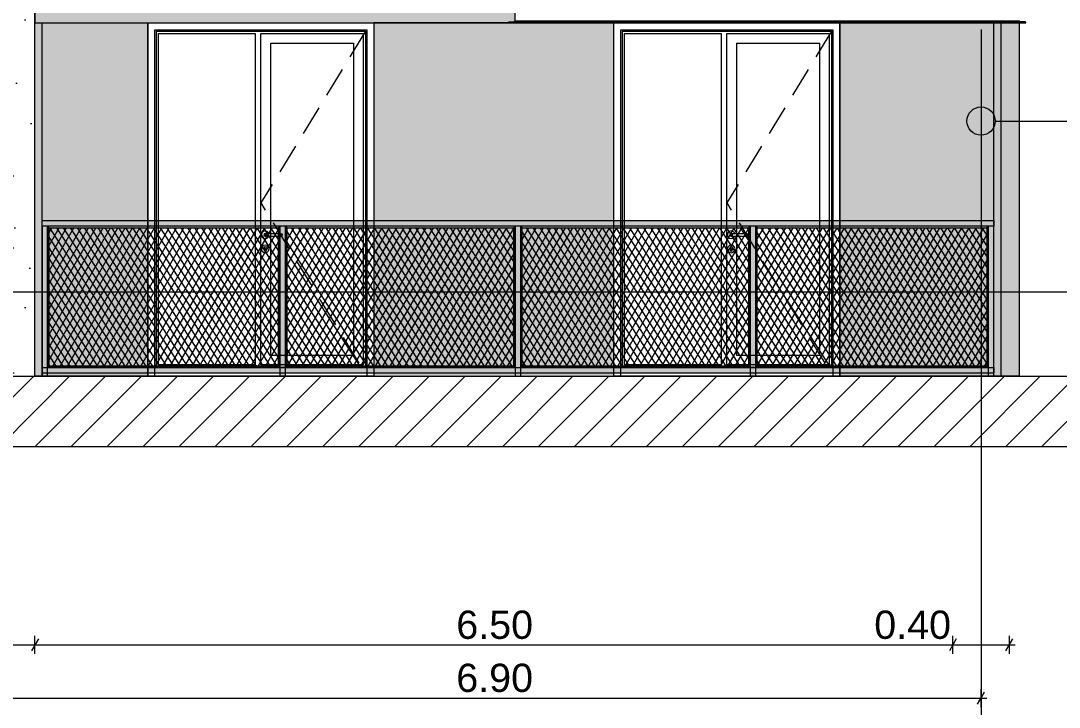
# Model space of a CAD drawing. Header units: millimetres. Extents: x 476244520 to 476657119, y 4620824743 to 4621446928.
# Drawn here: x 476638559 to 476645912, y 4621070402 to 4621075260 of the extents above; entities that cross this region are included whole.
import ezdxf

# ---------------------------------------------------------------- set-up
doc = ezdxf.new("R2010")
doc.units = ezdxf.units.MM
doc.header["$MEASUREMENT"] = 0
doc.linetypes.add('Hidden Line', pattern=[317.5, 211.666667, -105.833333])
for name, color, linetype, lineweight in [('2D Drafting - General_Pen_No__7_Pen_No__250', 7, 'Continuous', 0), ('2D Drafting - General_Pen_No__7_Pen_No__7', 7, 'Continuous', 0), ('New_2D Drafting - General_Pen_No__30_Pen_No__9_Pen_No__9_Pen_No__253', 252, 'Continuous', 0), ('New_2D Drafting - General_Pen_No__30_Pen_No__9_Pen_No__9_Pen_No__255', 255, 'Continuous', 0), ('New_2D Drafting - General_Pen_No__30_Pen_No__9_Pen_No__9_Pen_No__42', 250, 'Continuous', 0), ('New_2D Drafting - General_Pen_No__30_Pen_No__9_Pen_No__9_Pen_No__7', 7, 'Continuous', 0), ('New_2D Drafting - General_Pen_No__4', 7, 'Continuous', 0), ('New_2D Drafting - General_Pen_No__7', 7, 'Continuous', 0), ('New_Structural - Bearing_Pen_No__250', 7, 'Continuous', 0), ('Structural - Bearing_Pen_No__250', 7, 'Continuous', 0), ('zoma_Pen_No__142', 142, 'Continuous', 0), ('zoma_Pen_No__5_Pen_No__142', 142, 'Continuous', 0), ('zoma_Pen_No__5_Pen_No__5_Pen_No__142', 142, 'Continuous', 0)]:
    doc.layers.add(name, color=color, linetype=linetype, lineweight=lineweight)
doc.layers.add('zoma', color=7, linetype='Continuous')
doc.layers.add('zoma_Pen_No__5', color=7, linetype='Continuous')
doc.styles.add('GENERATED_STYLE_2', font='arial.ttf')
doc.dimstyles.new('GENERATED_STYLE__1', dxfattribs={"dimtxt": 200, "dimasz": 64.421331, "dimexe": 0.18, "dimexo": 3, "dimgap": 0.09, "dimtad": 1, "dimtih": 1, "dimtoh": 1, "dimlfac": 0.001, "dimzin": 0, "dimdsep": 46, "dimtxsty": 'GENERATED_STYLE_2', "dimblk": 'ARROWHEAD_2', "dimblk1": 'ARROWHEAD_2', "dimblk2": 'ARROWHEAD_2', "dimcen": 0.09, "dimclrd": 142, "dimclre": 142, "dimclrt": 142, "dimadec": 0, "dimazin": 0, "dimtfac": 1, "dimtdec": 4, "dimtmove": 0, "dimatfit": 3, "dimfxl": 1, "dimtolj": 1, "dimtzin": 0, "dimarcsym": 0})
pattern_1 = [(60, (476844527.15, 4621385791.044), (-38.971143, 22.5), []), (122.833095, (476844527.15, 4621385791.044), (36.8060797, 18.75), [])]

# ---------------------------------------------------------------- blocks, each defined once
blk = doc.blocks.new('*D22', base_point=(476844527.1, 4621385791))
at = {"layer": 'zoma_Pen_No__142', "color": 142, "linetype": 'Continuous', "lineweight": 0, "transparency": 16777216}
for p, q in [((476638483.5, 4621070509.8), (476638434.6, 4621070425)), ((476638459.1, 4621070403.8), (476638459.1, 4621070530.9)), ((476645334.2, 4621070425), (476645383.2, 4621070509.8)), ((476645358.7, 4621070403.8), (476645358.7, 4621070530.9)), ((476638459.1, 4621070467.4), (476645358.7, 4621070467.4)), ((476645358.7, 4621070467.4), (476645400.1, 4621070467.4))]:
    blk.add_line(p, q, dxfattribs=at)
at = {"layer": 'zoma_Pen_No__142', "color": 142, "lineweight": 0, "transparency": 16777216, "insert": (476641642.8, 4621070507.4), "char_height": 200, "attachment_point": 7, "style": 'GENERATED_STYLE_2'}
blk.add_mtext('\\A1;{\\pql;\\fArial CYR|b0|i0|c204|p34;6.90}', dxfattribs=at)
blk = doc.blocks.new('ARROWHEAD_2')
at = {"color": 0, "linetype": 'Continuous', "lineweight": 0}
for p, q in [((0, 0), (-1, 0)), ((-0.38, -0.66), (0.38, 0.66))]:
    blk.add_line(p, q, dxfattribs=at)
blk = doc.blocks.new('*D198', base_point=(476844527.1, 4621385791))
at = {"layer": 'zoma_Pen_No__142', "color": 142, "linetype": 'Continuous', "lineweight": 0, "transparency": 16777216}
for p, q in [((476638283.5, 4621070885.6), (476638234.6, 4621070800.9)), ((476638259.1, 4621070779.7), (476638259.1, 4621070906.8)), ((476638683.5, 4621070885.6), (476638634.6, 4621070800.9)), ((476638659.1, 4621070779.7), (476638659.1, 4621070906.8)), ((476638259.1, 4621070843.2), (476638659.1, 4621070843.2))]:
    blk.add_line(p, q, dxfattribs=at)
blk = doc.blocks.new('*D199', base_point=(476844527.1, 4621385791))
at = {"layer": 'zoma_Pen_No__142', "color": 142, "linetype": 'Continuous', "lineweight": 0, "transparency": 16777216}
for p, q in [((476638683.5, 4621070885.6), (476638634.6, 4621070800.9)), ((476638659.1, 4621070779.7), (476638659.1, 4621070906.8)), ((476645183.5, 4621070885.6), (476645134.6, 4621070800.9)), ((476645159.1, 4621070779.7), (476645159.1, 4621070906.8)), ((476638659.1, 4621070843.2), (476645159.1, 4621070843.2))]:
    blk.add_line(p, q, dxfattribs=at)
at = {"layer": 'zoma_Pen_No__142', "color": 142, "lineweight": 0, "transparency": 16777216, "char_height": 200, "attachment_point": 7, "style": 'GENERATED_STYLE_2'}
for s, insert in [('\\A1;{\\pql;\\fArial CYR|b0|i0|c204|p34;6.50}', (476641643, 4621070883.2)), ('\\A1;{\\pql;\\fArial CYR|b0|i0|c204|p34;0.40}', (476644602.4, 4621070883.2))]:
    blk.add_mtext(s, dxfattribs=dict(at, insert=insert))
blk = doc.blocks.new('*D200', base_point=(476844527.1, 4621385791))
at = {"layer": 'zoma_Pen_No__142', "color": 142, "linetype": 'Continuous', "lineweight": 0, "transparency": 16777216}
for p, q in [((476645183.5, 4621070885.6), (476645134.6, 4621070800.9)), ((476645159.1, 4621070779.7), (476645159.1, 4621070906.8)), ((476645534.6, 4621070800.9), (476645583.5, 4621070885.6)), ((476645559.1, 4621070779.7), (476645559.1, 4621070906.8)), ((476645159.1, 4621070843.2), (476645559.1, 4621070843.2)), ((476645559.1, 4621070843.2), (476645600.5, 4621070843.2))]:
    blk.add_line(p, q, dxfattribs=at)
blk = doc.blocks.new('Line_7', base_point=(476635643.8, 4621073341.6))
at = {"layer": 'zoma_Pen_No__5_Pen_No__142', "color": 142, "linetype": 'Continuous', "lineweight": 0}
blk.add_line((476635743.8, 4621073341.6), (476654707.3, 4621073341.6), dxfattribs=at)
blk = doc.blocks.new('Line_10', base_point=(476645358.7, 4621074550.6))
at = {"layer": 'zoma_Pen_No__5_Pen_No__142', "linetype": 'Continuous', "lineweight": 0}
blk.add_hatch(color=142, dxfattribs=at).paths.add_polyline_path([(476645258.7, 4621074550.6), (476645266.3, 4621074512.4), (476645288, 4621074479.9), (476645320.4, 4621074458.3), (476645358.7, 4621074450.6), (476645396.9, 4621074458.3), (476645429.4, 4621074479.9), (476645451.1, 4621074512.4), (476645458.7, 4621074550.6), (476645451.1, 4621074588.9), (476645429.4, 4621074621.3), (476645396.9, 4621074643), (476645358.7, 4621074650.6), (476645320.4, 4621074643), (476645288, 4621074621.3), (476645266.3, 4621074588.9)])
at = {"layer": 'zoma_Pen_No__5_Pen_No__142', "color": 142, "linetype": 'Continuous', "lineweight": 0}
blk.add_line((476645458.7, 4621074550.6), (476654677.6, 4621074550.6), dxfattribs=at)
blk.add_circle((476645358.7, 4621074550.6), 100, dxfattribs=at)

msp = doc.modelspace()

# ---------------------------------------------------------------- hatches: boundary and pattern name
at = {"layer": '2D Drafting - General_Pen_No__7_Pen_No__7', "linetype": 'Continuous', "lineweight": 0}
h = msp.add_hatch(dxfattribs=at)
h.set_pattern_fill('MASONRY_BLOCK', style=0, pattern_type=2)
h.set_pattern_definition([(45, (476844527.15, 4621385791.04), (-127.27922, 127.27922), [])])
h.paths.add_polyline_path([(476597119.001, 4621072245.534), (476597119.001, 4621072745.53), (476655443.329, 4621072745.535), (476655443.329, 4621072245.534)])
at = {"layer": 'New_2D Drafting - General_Pen_No__30_Pen_No__9_Pen_No__9_Pen_No__253', "linetype": 'Continuous', "lineweight": 0}
h = msp.add_hatch(dxfattribs=at)
h.set_pattern_fill('BRICK___RUNNING_BOND', color=252, style=0, pattern_type=2)
h.set_pattern_definition([(0, (476844527.15, 4621385791.044), (0, 66.64), []), (90, (476844527.15, 4621385791.04), (-244.8, 0), [66.64, -66.64]), (90, (476844649.55, 4621385857.68), (-244.8, 0), [66.64, -66.64])])
h.paths.add_polyline_path([(476645629.244, 4621085945.125), (476638659.289, 4621085945.125), (476638659.289, 4621075245.581), (476638908.676, 4621075245.581), (476640508.676, 4621075245.581), (476642058.892, 4621075245.581), (476642058.892, 4621084845.549), (476642058.892, 4621085545.544), (476645158.764, 4621085545.544), (476645629.233, 4621085545.544)])
h.paths.add_polyline_path([(476639309.158, 4621075945.582), (476639309.158, 4621075665.581), (476641109.158, 4621075665.581), (476641109.158, 4621075945.582), (476641009.053, 4621075945.582), (476641009.053, 4621078445.581), (476639409.053, 4621078445.581), (476639409.053, 4621075945.582)], flags=0)
h.paths.add_polyline_path([(476639309.158, 4621079145.582), (476639309.158, 4621078865.582), (476641109.158, 4621078865.582), (476641109.158, 4621079145.582), (476641009.04, 4621079145.582), (476641009.04, 4621081645.581), (476639409.04, 4621081645.581), (476639409.04, 4621079145.582)], flags=0)
h.paths.add_polyline_path([(476641109.158, 4621082065.582), (476641109.158, 4621082345.582), (476641009.04, 4621082345.582), (476641009.04, 4621084845.582), (476639409.04, 4621084845.582), (476639409.04, 4621082345.582), (476639309.158, 4621082345.582), (476639309.158, 4621082065.582)], flags=0)
for points in [[(476639459.358, 4621075245.581), (476639459.358, 4621072745.533), (476638659.289, 4621072745.533), (476638659.289, 4621075245.581)], [(476642759.068, 4621075245.581), (476641059.358, 4621075245.581), (476641059.358, 4621072745.533), (476642759.004, 4621072745.533)], [(476645628.758, 4621075245.581), (476645628.758, 4621072745.533), (476644359.115, 4621072745.533), (476644359.051, 4621075245.581)]]:
    msp.add_hatch(color=252, dxfattribs=at).paths.add_polyline_path(points)
at = {"layer": 'New_2D Drafting - General_Pen_No__30_Pen_No__9_Pen_No__9_Pen_No__255', "linetype": 'Continuous', "lineweight": 0}
for points in [[(476638709.051, 4621075245.581), (476638709.051, 4621072745.533), (476638659.051, 4621072745.533), (476638659.051, 4621075245.581)], [(476645499.347, 4621075245.581), (476645499.347, 4621072745.533), (476645449.347, 4621072745.533), (476645449.347, 4621075245.581)], [(476638709.393, 4621073845.527), (476645449.347, 4621073845.527), (476645449.347, 4621073805.527), (476638709.393, 4621073805.527)], [(476638709.393, 4621072745.5), (476638749.393, 4621072745.5), (476638749.393, 4621073805.527), (476638709.393, 4621073805.527)], [(476640384.347, 4621073795.527), (476640394.347, 4621073805.527), (476638749.347, 4621073805.527), (476638759.347, 4621073795.527)], [(476638749.393, 4621072805.5), (476638759.393, 4621072815.5), (476638759.393, 4621073795.527), (476638749.393, 4621073805.527)], [(476640394.347, 4621072805.5), (476640384.347, 4621072815.5), (476640384.347, 4621073795.527), (476640394.347, 4621073805.527)], [(476640394.347, 4621072745.5), (476640434.347, 4621072745.5), (476640434.347, 4621073805.527), (476640394.347, 4621073805.527)], [(476640434.347, 4621072805.5), (476640444.347, 4621072815.5), (476640444.347, 4621073795.527), (476640434.347, 4621073805.527)], [(476642049.347, 4621073795.527), (476642059.347, 4621073805.527), (476640434.347, 4621073805.527), (476640444.347, 4621073795.527)], [(476642059.347, 4621072805.5), (476642049.347, 4621072815.5), (476642049.347, 4621073795.527), (476642059.347, 4621073805.527)], [(476642059.347, 4621072745.5), (476642099.347, 4621072745.5), (476642099.347, 4621073805.527), (476642059.347, 4621073805.527)], [(476642099.347, 4621072805.5), (476642109.347, 4621072815.5), (476642109.347, 4621073795.527), (476642099.347, 4621073805.527)], [(476643714.347, 4621073795.527), (476643724.347, 4621073805.527), (476642099.347, 4621073805.527), (476642109.347, 4621073795.527)], [(476643724.347, 4621072805.5), (476643714.347, 4621072815.5), (476643714.347, 4621073795.527), (476643724.347, 4621073805.527)], [(476643724.347, 4621072745.5), (476643764.347, 4621072745.5), (476643764.347, 4621073805.527), (476643724.347, 4621073805.527)], [(476643764.347, 4621072805.5), (476643774.347, 4621072815.5), (476643774.347, 4621073795.527), (476643764.347, 4621073805.527)], [(476645399.347, 4621073795.527), (476645409.347, 4621073805.527), (476643764.347, 4621073805.527), (476643774.347, 4621073795.527)], [(476645409.347, 4621073805.527), (476645399.347, 4621073795.527), (476645399.347, 4621072815.5), (476645409.347, 4621072805.5)], [(476645409.347, 4621072745.533), (476645449.347, 4621072745.533), (476645449.347, 4621073805.527), (476645409.347, 4621073805.527)], [(476638709.393, 4621072805.526), (476645449.347, 4621072805.526), (476645449.347, 4621072765.526), (476638709.393, 4621072765.526)], [(476640384.347, 4621072815.5), (476640394.347, 4621072805.5), (476638749.393, 4621072805.5), (476638759.393, 4621072815.5)], [(476642049.347, 4621072815.5), (476642059.347, 4621072805.5), (476640968.347, 4621072805.5), (476640978.347, 4621072815.5)], [(476643714.347, 4621072815.5), (476643724.347, 4621072805.5), (476642099.347, 4621072805.5), (476642109.347, 4621072815.5)], [(476645399.347, 4621072815.5), (476645409.347, 4621072805.5), (476643764.347, 4621072805.5), (476643774.347, 4621072815.5)]]:
    msp.add_hatch(color=255, dxfattribs=at).paths.add_polyline_path(points)
at = {"layer": 'New_2D Drafting - General_Pen_No__30_Pen_No__9_Pen_No__9_Pen_No__42', "linetype": 'Continuous', "lineweight": 0}
h = msp.add_hatch(dxfattribs=at)
h.set_pattern_fill('CUT_STONE', color=250, style=0, pattern_type=2)
h.set_pattern_definition([(45, (476844527.15, 4621386591.04), (-254.55844, 254.55844), [0, -240, 0, -360]), (110, (476845327.15, 4621386591.04), (338.28934, 123.12725), [0, -176, 0, -304])])
h.paths.add_polyline_path([(476631359.239, 4621072745.533), (476631759.239, 4621072745.533), (476631759.239, 4621075245.532), (476633409.385, 4621075245.532), (476633409.385, 4621072745.533), (476636609.653, 4621072745.533), (476636609.653, 4621075245.532), (476638109.239, 4621075245.532), (476638109.239, 4621072745.533), (476638659.29, 4621072745.533), (476638659.29, 4621075245.532), (476638659.29, 4621085945.125), (476631359.239, 4621085945.125)])
h.paths.add_polyline_path([(476633409.245, 4621075945.533), (476633409.245, 4621078445.533), (476631909.245, 4621078445.533), (476631909.245, 4621075945.533)], flags=0)
h.paths.add_polyline_path([(476633409.245, 4621082345.533), (476633409.245, 4621084845.533), (476631909.245, 4621084845.533), (476631909.245, 4621082345.533)], flags=0)
h.paths.add_polyline_path([(476633409.245, 4621079145.533), (476633409.245, 4621081645.533), (476631909.245, 4621081645.533), (476631909.245, 4621079145.533)], flags=0)
h.paths.add_polyline_path([(476638109.233, 4621082345.533), (476638109.233, 4621084845.533), (476636609.233, 4621084845.533), (476636609.233, 4621082345.533)], flags=0)
h.paths.add_polyline_path([(476638109.233, 4621079145.533), (476638109.233, 4621081645.533), (476636609.233, 4621081645.533), (476636609.233, 4621079145.533)], flags=0)
h.paths.add_polyline_path([(476636609.233, 4621078445.533), (476636609.233, 4621075945.533), (476638109.233, 4621075945.533), (476638109.233, 4621078445.533)], flags=0)
at = {"layer": 'New_2D Drafting - General_Pen_No__7', "linetype": 'Continuous', "lineweight": 0}
h = msp.add_hatch(dxfattribs=at)
h.set_pattern_fill('BATT_INSULATION', style=0, pattern_type=2)
h.set_pattern_definition(pattern_1)
h.paths.add_polyline_path([(476638759.347, 4621073795.527), (476640384.347, 4621073795.527), (476640384.347, 4621072815.5), (476638759.347, 4621072815.5)])
h = msp.add_hatch(dxfattribs=at)
h.set_pattern_fill('BATT_INSULATION', style=0, pattern_type=2)
h.set_pattern_definition(pattern_1)
h.paths.add_polyline_path([(476640444.347, 4621073795.527), (476642049.347, 4621073795.527), (476642049.347, 4621072815.5), (476640444.347, 4621072815.5)])
h = msp.add_hatch(dxfattribs=at)
h.set_pattern_fill('BATT_INSULATION', style=0, pattern_type=2)
h.set_pattern_definition(pattern_1)
h.paths.add_polyline_path([(476642109.347, 4621073795.527), (476643714.347, 4621073795.527), (476643714.347, 4621072815.5), (476642109.347, 4621072815.5)])
h = msp.add_hatch(dxfattribs=at)
h.set_pattern_fill('BATT_INSULATION', style=0, pattern_type=2)
h.set_pattern_definition(pattern_1)
h.paths.add_polyline_path([(476643774.347, 4621073795.527), (476645399.347, 4621073795.527), (476645399.347, 4621072815.5), (476643774.347, 4621072815.5)])

# ---------------------------------------------------------------- linework, layer by layer
at = {"layer": '2D Drafting - General_Pen_No__7_Pen_No__250', "color": 7, "linetype": 'Continuous', "lineweight": 0, "flags": 128}
msp.add_lwpolyline([(476597119.001, 4621072245.534), (476597119.001, 4621072745.53), (476655443.329, 4621072745.535), (476655443.329, 4621072245.534)], close=True, dxfattribs=at)
at = {"layer": '2D Drafting - General_Pen_No__7_Pen_No__7', "color": 7, "linetype": 'Continuous', "lineweight": 0, "flags": 128}
for points in [[(476641055.242, 4621072745.581), (476639459.358, 4621072745.581), (476639459.358, 4621075245.582), (476641059.358, 4621075245.581)], [(476641059.358, 4621075245.581), (476641059.358, 4621072745.581), (476641055.242, 4621072745.581)], [(476644354.935, 4621072745.581), (476642759.051, 4621072745.581), (476642759.051, 4621075245.582), (476644359.051, 4621075245.581)], [(476644359.051, 4621075245.581), (476644359.051, 4621072745.581), (476644354.935, 4621072745.581)]]:
    msp.add_lwpolyline(points, dxfattribs=at)
for points in [[(476639509.358, 4621075195.58), (476641009.358, 4621075195.58), (476641009.358, 4621072745.582), (476639509.358, 4621072745.583)], [(476642809.051, 4621075195.58), (476644309.051, 4621075195.58), (476644309.051, 4621072745.582), (476642809.051, 4621072745.583)], [(476639519.358, 4621075185.58), (476640999.358, 4621075185.58), (476640999.358, 4621072805.583), (476639519.358, 4621072805.583)], [(476639534.358, 4621075170.58), (476640219.358, 4621075170.58), (476640219.358, 4621072825.583), (476639534.358, 4621072825.583)], [(476640259.354, 4621075170.58), (476640984.358, 4621075170.58), (476640984.358, 4621072825.583), (476640259.358, 4621072825.583)], [(476642819.051, 4621075185.58), (476644299.051, 4621075185.58), (476644299.051, 4621072805.583), (476642819.051, 4621072805.583)], [(476642834.051, 4621075170.58), (476643519.051, 4621075170.58), (476643519.051, 4621072825.583), (476642834.051, 4621072825.583)], [(476643559.047, 4621075170.58), (476644284.051, 4621075170.58), (476644284.051, 4621072825.583), (476643559.051, 4621072825.583)], [(476640329.358, 4621075100.58), (476640914.358, 4621075100.58), (476640914.358, 4621072890.583), (476640329.358, 4621072890.583)], [(476643629.051, 4621075100.58), (476644214.051, 4621075100.58), (476644214.051, 4621072890.583), (476643629.051, 4621072890.583)]]:
    msp.add_lwpolyline(points, close=True, dxfattribs=at)
at = {"layer": '2D Drafting - General_Pen_No__7_Pen_No__7', "color": 7, "linetype": 'Hidden Line', "lineweight": 0, "flags": 128}
for points in [[(476640999.358, 4621075185.58), (476640259.358, 4621073971.458), (476641008.581, 4621072746.866)], [(476644299.051, 4621075185.58), (476643559.051, 4621073971.458), (476644308.274, 4621072746.866)]]:
    msp.add_lwpolyline(points, dxfattribs=at)
at = {"layer": 'New_2D Drafting - General_Pen_No__30_Pen_No__9_Pen_No__9_Pen_No__7', "color": 7, "linetype": 'Continuous', "lineweight": 0, "flags": 128}
for points in [[(476631359.239, 4621072745.533), (476631759.239, 4621072745.533), (476631759.239, 4621075245.532), (476633409.385, 4621075245.532), (476633409.385, 4621072745.533), (476636609.653, 4621072745.533), (476636609.653, 4621075245.532), (476638109.239, 4621075245.532), (476638109.239, 4621072745.533), (476638659.29, 4621072745.533), (476638659.29, 4621075245.532), (476638659.29, 4621085945.125), (476631359.239, 4621085945.125)], [(476645629.244, 4621085945.125), (476638659.289, 4621085945.125), (476638659.289, 4621075245.581), (476638908.676, 4621075245.581), (476640508.676, 4621075245.581), (476642058.892, 4621075245.581), (476642058.892, 4621084845.549), (476642058.892, 4621085545.544), (476645158.764, 4621085545.544), (476645629.233, 4621085545.544)], [(476638709.051, 4621075245.581), (476638709.051, 4621072745.533), (476638659.051, 4621072745.533), (476638659.051, 4621075245.581)], [(476639459.358, 4621075245.581), (476639459.358, 4621072745.533), (476638659.289, 4621072745.533), (476638659.289, 4621075245.581)], [(476642759.068, 4621075245.581), (476641059.358, 4621075245.581), (476641059.358, 4621072745.533), (476642759.004, 4621072745.533)], [(476645628.758, 4621075245.581), (476645628.758, 4621072745.533), (476644359.115, 4621072745.533), (476644359.051, 4621075245.581)], [(476645499.347, 4621075245.581), (476645499.347, 4621072745.533), (476645449.347, 4621072745.533), (476645449.347, 4621075245.581)], [(476638709.393, 4621073845.527), (476645449.347, 4621073845.527), (476645449.347, 4621073805.527), (476638709.393, 4621073805.527)], [(476638709.393, 4621072745.5), (476638749.393, 4621072745.5), (476638749.393, 4621073805.527), (476638709.393, 4621073805.527)], [(476640384.347, 4621073795.527), (476640394.347, 4621073805.527), (476638749.347, 4621073805.527), (476638759.347, 4621073795.527)], [(476638749.393, 4621072805.5), (476638759.393, 4621072815.5), (476638759.393, 4621073795.527), (476638749.393, 4621073805.527)], [(476640394.347, 4621072805.5), (476640384.347, 4621072815.5), (476640384.347, 4621073795.527), (476640394.347, 4621073805.527)], [(476640394.347, 4621072745.5), (476640434.347, 4621072745.5), (476640434.347, 4621073805.527), (476640394.347, 4621073805.527)], [(476640434.347, 4621072805.5), (476640444.347, 4621072815.5), (476640444.347, 4621073795.527), (476640434.347, 4621073805.527)], [(476642049.347, 4621073795.527), (476642059.347, 4621073805.527), (476640434.347, 4621073805.527), (476640444.347, 4621073795.527)], [(476642059.347, 4621072805.5), (476642049.347, 4621072815.5), (476642049.347, 4621073795.527), (476642059.347, 4621073805.527)], [(476642059.347, 4621072745.5), (476642099.347, 4621072745.5), (476642099.347, 4621073805.527), (476642059.347, 4621073805.527)], [(476642099.347, 4621072805.5), (476642109.347, 4621072815.5), (476642109.347, 4621073795.527), (476642099.347, 4621073805.527)], [(476643714.347, 4621073795.527), (476643724.347, 4621073805.527), (476642099.347, 4621073805.527), (476642109.347, 4621073795.527)], [(476643724.347, 4621072805.5), (476643714.347, 4621072815.5), (476643714.347, 4621073795.527), (476643724.347, 4621073805.527)], [(476643724.347, 4621072745.5), (476643764.347, 4621072745.5), (476643764.347, 4621073805.527), (476643724.347, 4621073805.527)], [(476643764.347, 4621072805.5), (476643774.347, 4621072815.5), (476643774.347, 4621073795.527), (476643764.347, 4621073805.527)], [(476645399.347, 4621073795.527), (476645409.347, 4621073805.527), (476643764.347, 4621073805.527), (476643774.347, 4621073795.527)], [(476645409.347, 4621073805.527), (476645399.347, 4621073795.527), (476645399.347, 4621072815.5), (476645409.347, 4621072805.5)], [(476645409.347, 4621072745.533), (476645449.347, 4621072745.533), (476645449.347, 4621073805.527), (476645409.347, 4621073805.527)], [(476638709.393, 4621072805.526), (476645449.347, 4621072805.526), (476645449.347, 4621072765.526), (476638709.393, 4621072765.526)], [(476640384.347, 4621072815.5), (476640394.347, 4621072805.5), (476638749.393, 4621072805.5), (476638759.393, 4621072815.5)], [(476642049.347, 4621072815.5), (476642059.347, 4621072805.5), (476640968.347, 4621072805.5), (476640978.347, 4621072815.5)], [(476643714.347, 4621072815.5), (476643724.347, 4621072805.5), (476642099.347, 4621072805.5), (476642109.347, 4621072815.5)], [(476645399.347, 4621072815.5), (476645409.347, 4621072805.5), (476643764.347, 4621072805.5), (476643774.347, 4621072815.5)]]:
    msp.add_lwpolyline(points, close=True, dxfattribs=at)
at = {"layer": 'New_2D Drafting - General_Pen_No__4', "color": 7, "linetype": 'Continuous', "lineweight": 0, "flags": 128}
for points in [[(476638759.347, 4621073795.527), (476640384.347, 4621073795.527), (476640384.347, 4621072815.5), (476638759.347, 4621072815.5)], [(476640444.347, 4621073795.527), (476642049.347, 4621073795.527), (476642049.347, 4621072815.5), (476640444.347, 4621072815.5)], [(476642109.347, 4621073795.527), (476643714.347, 4621073795.527), (476643714.347, 4621072815.5), (476642109.347, 4621072815.5)], [(476643774.347, 4621073795.527), (476645399.347, 4621073795.527), (476645399.347, 4621072815.5), (476643774.347, 4621072815.5)]]:
    msp.add_lwpolyline(points, close=True, dxfattribs=at)
at = {"layer": 'New_Structural - Bearing_Pen_No__250', "color": 7, "linetype": 'Continuous', "lineweight": 0}
for p, q in [((476640266.866, 4621073759.081), (476640263.248, 4621073745.581)), ((476640263.248, 4621073745.581), (476640266.866, 4621073732.081)), ((476640276.748, 4621073768.964), (476640266.866, 4621073759.081)), ((476640266.866, 4621073732.081), (476640276.748, 4621073722.199)), ((476640290.248, 4621073772.581), (476640276.748, 4621073768.964)), ((476640283.177, 4621073752.653), (476640280.248, 4621073745.581)), ((476640280.248, 4621073745.581), (476640283.177, 4621073738.51)), ((476640284.729, 4621073752.653), (476640281.97, 4621073745.581)), ((476640281.97, 4621073745.581), (476640284.729, 4621073738.51)), ((476640290.248, 4621073755.581), (476640283.177, 4621073752.653)), ((476640283.177, 4621073738.51), (476640290.248, 4621073735.581)), ((476640289.544, 4621073752.653), (476640287.432, 4621073745.581)), ((476640287.432, 4621073745.581), (476640289.544, 4621073738.51)), ((476640303.748, 4621073768.964), (476640290.248, 4621073772.581)), ((476640290.248, 4621073755.581), (476640291.39, 4621073755.581)), ((476640290.248, 4621073735.581), (476640291.39, 4621073735.581)), ((476640291.39, 4621073755.581), (476640294.642, 4621073755.581)), ((476640291.39, 4621073735.581), (476640294.642, 4621073735.581)), ((476640294.642, 4621073755.581), (476640299.508, 4621073755.581)), ((476640294.642, 4621073735.581), (476640299.508, 4621073735.581)), ((476640296.749, 4621073752.653), (476640295.606, 4621073745.581)), ((476640295.606, 4621073745.581), (476640296.749, 4621073738.51)), ((476640299.508, 4621073755.581), (476640305.248, 4621073755.581)), ((476640299.508, 4621073735.581), (476640305.248, 4621073735.581)), ((476640313.631, 4621073759.081), (476640303.748, 4621073768.964)), ((476640303.748, 4621073722.199), (476640313.631, 4621073732.081)), ((476640305.248, 4621073755.581), (476640385.248, 4621073755.581)), ((476640305.248, 4621073735.581), (476640385.248, 4621073735.581)), ((476640314.569, 4621073755.581), (476640313.631, 4621073759.081)), ((476640313.631, 4621073732.081), (476640314.569, 4621073735.581)), ((476640385.248, 4621073755.581), (476640390.989, 4621073755.581)), ((476640385.248, 4621073735.581), (476640390.989, 4621073735.581)), ((476640390.989, 4621073755.581), (476640395.855, 4621073755.581)), ((476640390.989, 4621073735.581), (476640395.855, 4621073735.581)), ((476640393.748, 4621073752.653), (476640394.89, 4621073745.581)), ((476640394.89, 4621073745.581), (476640393.748, 4621073738.51)), ((476640395.855, 4621073755.581), (476640399.106, 4621073755.581)), ((476640395.855, 4621073735.581), (476640399.106, 4621073735.581)), ((476640399.106, 4621073755.581), (476640400.248, 4621073755.581)), ((476640399.106, 4621073735.581), (476640400.248, 4621073735.581)), ((476640400.248, 4621073755.581), (476640407.319, 4621073752.653)), ((476640407.319, 4621073738.51), (476640400.248, 4621073735.581)), ((476640400.953, 4621073752.653), (476640403.064, 4621073745.581)), ((476640403.064, 4621073745.581), (476640400.953, 4621073738.51)), ((476640405.767, 4621073752.653), (476640408.526, 4621073745.581)), ((476640408.526, 4621073745.581), (476640405.767, 4621073738.51)), ((476640407.319, 4621073752.653), (476640410.248, 4621073745.581)), ((476640410.248, 4621073745.581), (476640407.319, 4621073738.51)), ((476643566.559, 4621073759.081), (476643562.941, 4621073745.581)), ((476643562.941, 4621073745.581), (476643566.559, 4621073732.081)), ((476643576.441, 4621073768.964), (476643566.559, 4621073759.081)), ((476643566.559, 4621073732.081), (476643576.441, 4621073722.199)), ((476643589.941, 4621073772.581), (476643576.441, 4621073768.964)), ((476643582.87, 4621073752.653), (476643579.941, 4621073745.581)), ((476643579.941, 4621073745.581), (476643582.87, 4621073738.51)), ((476643584.422, 4621073752.653), (476643581.663, 4621073745.581)), ((476643581.663, 4621073745.581), (476643584.422, 4621073738.51)), ((476643589.941, 4621073755.581), (476643582.87, 4621073752.653)), ((476643582.87, 4621073738.51), (476643589.941, 4621073735.581)), ((476643589.237, 4621073752.653), (476643587.125, 4621073745.581)), ((476643587.125, 4621073745.581), (476643589.237, 4621073738.51)), ((476643603.441, 4621073768.964), (476643589.941, 4621073772.581)), ((476643589.941, 4621073755.581), (476643591.083, 4621073755.581)), ((476643589.941, 4621073735.581), (476643591.083, 4621073735.581)), ((476643591.083, 4621073755.581), (476643594.335, 4621073755.581)), ((476643591.083, 4621073735.581), (476643594.335, 4621073735.581)), ((476643594.335, 4621073755.581), (476643599.201, 4621073755.581)), ((476643594.335, 4621073735.581), (476643599.201, 4621073735.581)), ((476643596.442, 4621073752.653), (476643595.299, 4621073745.581)), ((476643595.299, 4621073745.581), (476643596.442, 4621073738.51)), ((476643599.201, 4621073755.581), (476643604.941, 4621073755.581)), ((476643599.201, 4621073735.581), (476643604.941, 4621073735.581)), ((476643613.324, 4621073759.081), (476643603.441, 4621073768.964)), ((476643603.441, 4621073722.199), (476643613.324, 4621073732.081)), ((476643604.941, 4621073755.581), (476643684.941, 4621073755.581)), ((476643604.941, 4621073735.581), (476643684.941, 4621073735.581)), ((476643614.262, 4621073755.581), (476643613.324, 4621073759.081)), ((476643613.324, 4621073732.081), (476643614.262, 4621073735.581)), ((476643684.941, 4621073755.581), (476643690.682, 4621073755.581)), ((476643684.941, 4621073735.581), (476643690.682, 4621073735.581)), ((476643690.682, 4621073755.581), (476643695.548, 4621073755.581)), ((476643690.682, 4621073735.581), (476643695.548, 4621073735.581)), ((476643693.441, 4621073752.653), (476643694.584, 4621073745.581)), ((476643694.584, 4621073745.581), (476643693.441, 4621073738.51)), ((476643695.548, 4621073755.581), (476643698.8, 4621073755.581)), ((476643695.548, 4621073735.581), (476643698.8, 4621073735.581)), ((476643698.8, 4621073755.581), (476643699.941, 4621073755.581)), ((476643698.8, 4621073735.581), (476643699.941, 4621073735.581)), ((476643699.941, 4621073755.581), (476643707.013, 4621073752.653)), ((476643707.013, 4621073738.51), (476643699.941, 4621073735.581)), ((476643700.646, 4621073752.653), (476643702.758, 4621073745.581)), ((476643702.758, 4621073745.581), (476643700.646, 4621073738.51)), ((476643705.46, 4621073752.653), (476643708.219, 4621073745.581)), ((476643708.219, 4621073745.581), (476643705.46, 4621073738.51)), ((476643707.013, 4621073752.653), (476643709.941, 4621073745.581)), ((476643709.941, 4621073745.581), (476643707.013, 4621073738.51)), ((476640266.866, 4621073659.081), (476640263.248, 4621073645.581)), ((476640276.748, 4621073668.964), (476640266.866, 4621073659.081)), ((476640276.748, 4621073722.199), (476640290.248, 4621073718.581)), ((476640290.248, 4621073672.581), (476640276.748, 4621073668.964)), ((476640283.528, 4621073657.221), (476640282.78, 4621073655.274)), ((476640285.248, 4621073649.981), (476640282.78, 4621073655.274)), ((476640283.528, 4621073657.221), (476640284.873, 4621073660.725)), ((476640284.873, 4621073660.725), (476640290.248, 4621073663.007)), ((476640290.248, 4621073718.581), (476640303.748, 4621073722.199)), ((476640303.748, 4621073668.964), (476640290.248, 4621073672.581)), ((476640290.248, 4621073663.007), (476640295.623, 4621073660.725)), ((476640297.716, 4621073655.274), (476640295.248, 4621073649.981)), ((476640296.969, 4621073657.221), (476640295.623, 4621073660.725)), ((476640296.969, 4621073657.221), (476640297.716, 4621073655.274)), ((476640313.631, 4621073659.081), (476640303.748, 4621073668.964)), ((476640317.248, 4621073645.581), (476640313.631, 4621073659.081)), ((476643566.559, 4621073659.081), (476643562.941, 4621073645.581)), ((476643576.441, 4621073668.964), (476643566.559, 4621073659.081)), ((476643576.441, 4621073722.199), (476643589.941, 4621073718.581)), ((476643589.941, 4621073672.581), (476643576.441, 4621073668.964)), ((476643583.221, 4621073657.221), (476643582.474, 4621073655.274)), ((476643584.941, 4621073649.981), (476643582.474, 4621073655.274)), ((476643583.221, 4621073657.221), (476643584.566, 4621073660.725)), ((476643584.566, 4621073660.725), (476643589.941, 4621073663.007)), ((476643589.941, 4621073718.581), (476643603.441, 4621073722.199)), ((476643603.441, 4621073668.964), (476643589.941, 4621073672.581)), ((476643589.941, 4621073663.007), (476643595.317, 4621073660.725)), ((476643597.409, 4621073655.274), (476643594.941, 4621073649.981)), ((476643596.662, 4621073657.221), (476643595.317, 4621073660.725)), ((476643596.662, 4621073657.221), (476643597.409, 4621073655.274)), ((476643613.324, 4621073659.081), (476643603.441, 4621073668.964)), ((476643616.941, 4621073645.581), (476643613.324, 4621073659.081)), ((476640263.248, 4621073645.581), (476640266.866, 4621073632.081)), ((476640266.866, 4621073632.081), (476640276.748, 4621073622.199)), ((476640276.748, 4621073622.199), (476640290.248, 4621073618.581)), ((476640285.248, 4621073648.468), (476640285.248, 4621073649.981)), ((476640285.248, 4621073648.468), (476640285.248, 4621073645.581)), ((476640285.248, 4621073645.581), (476640285.248, 4621073642.695)), ((476640285.248, 4621073642.695), (476640285.248, 4621073636.921)), ((476640285.248, 4621073636.921), (476640285.248, 4621073633.081)), ((476640286.713, 4621073629.546), (476640285.248, 4621073633.081)), ((476640290.248, 4621073628.081), (476640286.713, 4621073629.546)), ((476640293.784, 4621073629.546), (476640290.248, 4621073628.081)), ((476640290.248, 4621073618.581), (476640303.748, 4621073622.199)), ((476640295.248, 4621073633.081), (476640293.784, 4621073629.546)), ((476640295.248, 4621073649.981), (476640295.248, 4621073648.468)), ((476640295.248, 4621073648.468), (476640295.248, 4621073645.581)), ((476640295.248, 4621073645.581), (476640295.248, 4621073642.695)), ((476640295.248, 4621073642.695), (476640295.248, 4621073636.921)), ((476640295.248, 4621073636.921), (476640295.248, 4621073633.081)), ((476640303.748, 4621073622.199), (476640313.631, 4621073632.081)), ((476640313.631, 4621073632.081), (476640317.248, 4621073645.581)), ((476643562.941, 4621073645.581), (476643566.559, 4621073632.081)), ((476643566.559, 4621073632.081), (476643576.441, 4621073622.199)), ((476643576.441, 4621073622.199), (476643589.941, 4621073618.581)), ((476643584.941, 4621073648.468), (476643584.941, 4621073649.981)), ((476643584.941, 4621073648.468), (476643584.941, 4621073645.581)), ((476643584.941, 4621073645.581), (476643584.941, 4621073642.695)), ((476643584.941, 4621073642.695), (476643584.941, 4621073636.921)), ((476643584.941, 4621073636.921), (476643584.941, 4621073633.081)), ((476643586.406, 4621073629.546), (476643584.941, 4621073633.081)), ((476643589.941, 4621073628.081), (476643586.406, 4621073629.546)), ((476643593.477, 4621073629.546), (476643589.941, 4621073628.081)), ((476643589.941, 4621073618.581), (476643603.441, 4621073622.199)), ((476643594.941, 4621073633.081), (476643593.477, 4621073629.546)), ((476643594.941, 4621073649.981), (476643594.941, 4621073648.468)), ((476643594.941, 4621073648.468), (476643594.941, 4621073645.581)), ((476643594.941, 4621073645.581), (476643594.941, 4621073642.695)), ((476643594.941, 4621073642.695), (476643594.941, 4621073636.921)), ((476643594.941, 4621073636.921), (476643594.941, 4621073633.081)), ((476643603.441, 4621073622.199), (476643613.324, 4621073632.081)), ((476643613.324, 4621073632.081), (476643616.941, 4621073645.581))]:
    msp.add_line(p, q, dxfattribs=at)
at = {"layer": 'Structural - Bearing_Pen_No__250', "color": 7, "linetype": 'Continuous', "lineweight": 0}
for p, q in [((476642012.566, 4621075248.077), (476642012.966, 4621075249.607)), ((476642012.566, 4621075245.582), (476642012.566, 4621075248.077)), ((476642012.566, 4621075248.077), (476645675.084, 4621075248.077)), ((476642012.566, 4621075245.582), (476645675.084, 4621075245.582)), ((476642012.966, 4621075249.607), (476642014.104, 4621075250.905)), ((476642014.104, 4621075250.905), (476642015.807, 4621075251.772)), ((476642015.807, 4621075251.772), (476642017.029, 4621075252.032)), ((476642017.029, 4621075252.032), (476642054.43, 4621075256.021)), ((476642017.029, 4621075252.032), (476645670.622, 4621075252.032)), ((476642054.43, 4621075256.021), (476642055.652, 4621075256.281)), ((476642054.43, 4621075256.021), (476645633.221, 4621075256.021)), ((476642055.652, 4621075256.281), (476642057.355, 4621075257.148)), ((476642057.355, 4621075257.148), (476642058.493, 4621075258.446)), ((476642058.493, 4621075258.446), (476642058.892, 4621075259.977)), ((476642058.877, 4621075259.977), (476645628.758, 4621075259.977)), ((476645629.158, 4621075258.446), (476645628.758, 4621075259.977)), ((476645630.296, 4621075257.148), (476645629.158, 4621075258.446)), ((476645631.999, 4621075256.281), (476645630.296, 4621075257.148)), ((476645633.221, 4621075256.021), (476645631.999, 4621075256.281)), ((476645670.622, 4621075252.032), (476645633.221, 4621075256.021)), ((476645671.844, 4621075251.772), (476645670.622, 4621075252.032)), ((476645673.547, 4621075250.905), (476645671.844, 4621075251.772)), ((476645674.685, 4621075249.607), (476645673.547, 4621075250.905)), ((476645675.084, 4621075248.077), (476645674.685, 4621075249.607)), ((476645675.084, 4621075245.582), (476645675.084, 4621075248.077))]:
    msp.add_line(p, q, dxfattribs=at)
at = {"layer": 'zoma_Pen_No__5_Pen_No__5_Pen_No__142', "color": 142, "linetype": 'Continuous', "lineweight": 0}
msp.add_line((476645358.681, 4621075197.495), (476645358.681, 4621068914.78), dxfattribs=at)

# ---------------------------------------------------------------- block references
at = {"layer": 'zoma_Pen_No__5', "color": 142, "linetype": 'Continuous', "lineweight": 0}
for name, p in [('Line_10', (476645358.681, 4621074550.639)), ('Line_7', (476635643.807, 4621073341.566))]:
    msp.add_blockref(name, p, dxfattribs=at)

# ---------------------------------------------------------------- dimensions: what is measured, and where the dimension line sits
at = {"layer": 'zoma', "color": 142, "linetype": 'Continuous', "lineweight": 0}
for base, p1, p2, picture, middle in [((476645559.051, 4621070843.244), (476645159.051, 4621075698.981), (476645559.051, 4621075749.596), '*D200', (476644862.203, 4621070983.244)), ((476638659.051, 4621070843.244), (476638259.051, 4621075633.5), (476638659.051, 4621075669.654), '*D198', (476637962.203, 4621070983.244)), ((476645159.051, 4621070843.244), (476638659.051, 4621075669.654), (476645159.051, 4621075698.981), '*D199', (476641902.758, 4621070983.244)), ((476645358.681, 4621070467.373), (476638459.051, 4621075589.174), (476645358.681, 4621075589.174), '*D22', (476641902.573, 4621070607.373))]:
    dim = msp.add_linear_dim(base=base, p1=p1, p2=p2, dimstyle='GENERATED_STYLE__1', dxfattribs=at)
    dim.commit()
    dim.dimension.update_dxf_attribs({"geometry": picture, "text_midpoint": middle, "dimtype": 160})

doc.saveas('drawing.dxf')
